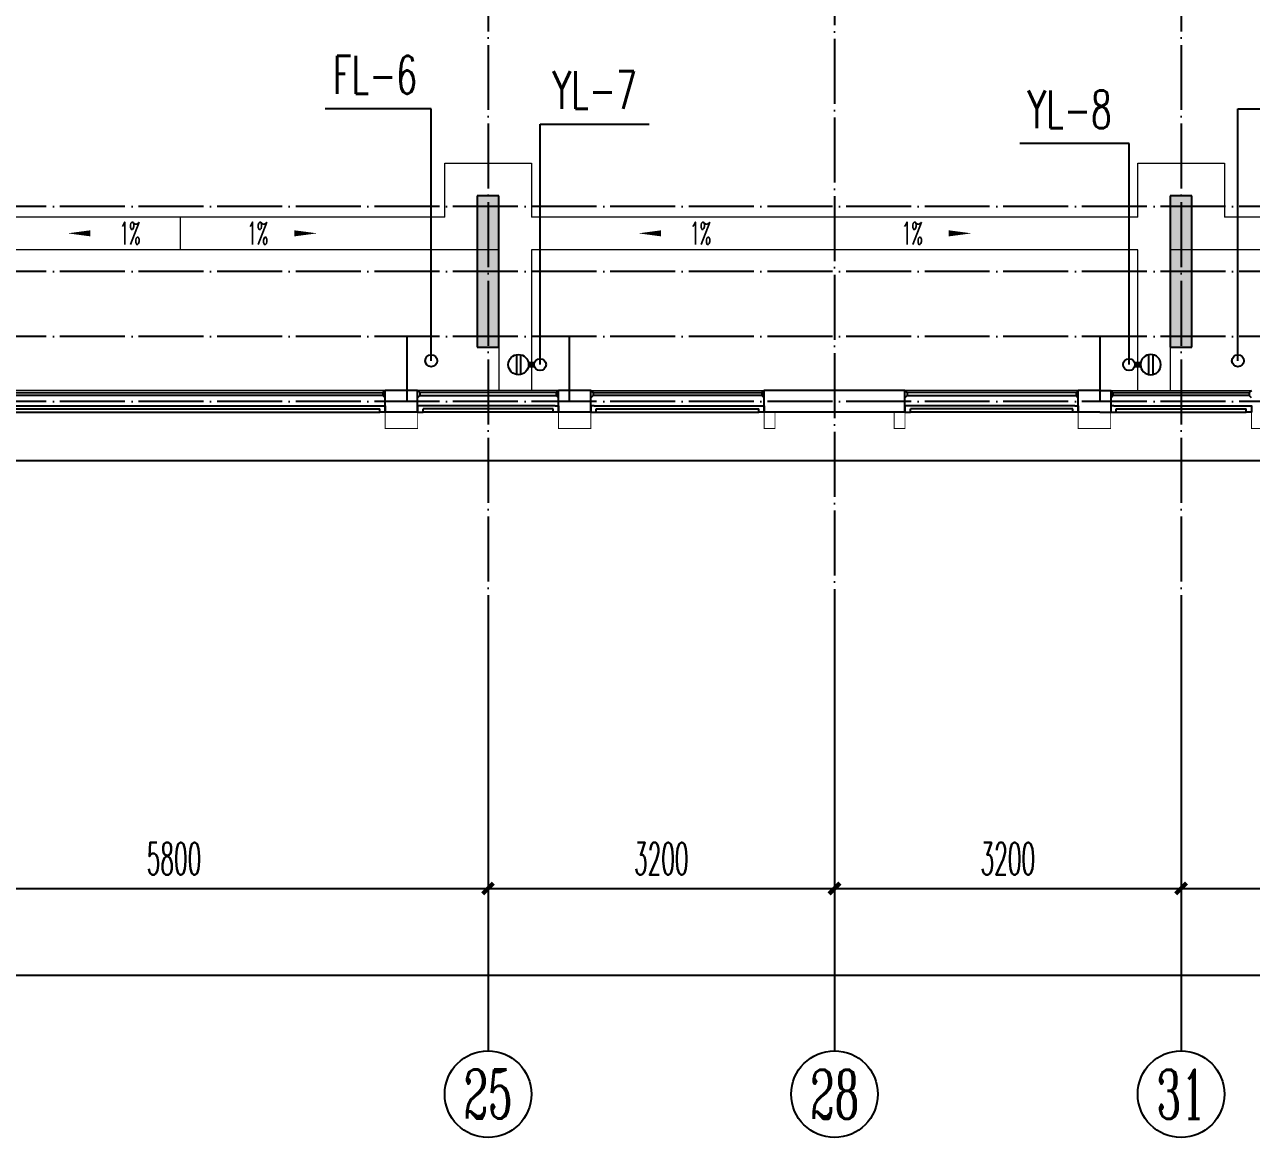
# Model space of a CAD drawing. Extents: x 27938 to 1507990, y 110129 to 923079.
# Drawn here: x 1035602 to 1046932, y 279815 to 290096 of the extents above; entities that cross this region are included whole.
import ezdxf
from ezdxf.enums import TextEntityAlignment as Align

# ---------------------------------------------------------------- set-up
doc = ezdxf.new("R2010")
doc.units = 0
doc.header["$LTSCALE"] = 1000
doc.header["$MEASUREMENT"] = 0
doc.linetypes.add('DOTE', pattern=[2.42, 2, -0.2, 0.02, -0.2])
for name, color, linetype in [('3-栏杆1', 135, 'Continuous'), ('AXIS', 3, 'Continuous'), ('AXIS_TEXT', 7, 'Continuous'), ('COLUMN', 9, 'Continuous'), ('DIM_废水', 31, 'Continuous'), ('DIM_雨水', 4, 'Continuous'), ('DOTE', 1, 'Continuous'), ('EQUIP_雨水斗', 7, 'Continuous'), ('PIPE-雨水', 4, 'TG_Y'), ('PUB_HATCH', 8, 'Continuous'), ('VPIPE-废水', 31, 'Continuous'), ('VPIPE-雨水', 4, 'Y'), ('WALL', 9, 'Continuous'), ('看线', 251, 'Continuous'), ('铝合金', 144, 'Continuous')]:
    doc.layers.add(name, color=color, linetype=linetype)
doc.layers.add('平面-排水沟', color=86, linetype='Continuous', lineweight=15)
doc.layers.add('平面-看线', color=45, linetype='Continuous', lineweight=15)
doc.styles.add('_TCH_AXIS', font='COMPLEX', dxfattribs={"bigfont": 'GBCBIG'})
doc.styles.add('_TCH_DIM', font='SIMPLEX.shx', dxfattribs={"width": 0.7, "bigfont": 'GBCBIG.shx'})
doc.styles.add('_TCH_DIM_T3', font='SIMPLEX.shx', dxfattribs={"width": 0.494118, "bigfont": 'GBCBIG.shx'})
doc.styles.add('_TWT_SERIAL', font='SIMPLEX', dxfattribs={"width": 0.8, "height": 3.5, "bigfont": 'HZTXT'})
doc.styles.add('COMPLEX', font='COMPLEX')
doc.styles.get("Standard").update_dxf_attribs({"font": 'gbenor.shx', "bigfont": 'gbcbig.shx'})
doc.styles.add('TG_LINETYPE', font='SIMPLEX', dxfattribs={"width": 0.8, "height": 3, "bigfont": 'HZTXT'})
doc.linetypes.add('TG_Y', pattern='A,2,-0.229,["Y",TG_LINETYPE,S=0.1,R=0,X=-0.229,Y=-0.15],0', length=2.229)
doc.linetypes.add('Y', pattern='A,3,-0.2,["Y",Standard,S=0.25,R=0,X=-0.1,Y=-0.115],-0.2', length=3.4)
doc.dimstyles.new('_TCH_ARCH&&100', dxfattribs={"dimtxt": 297.5, "dimasz": 100, "dimexe": 250, "dimexo": 300, "dimgap": 126.25, "dimtad": 1, "dimdec": 0, "dimzin": 0, "dimdsep": 46, "dimtxsty": '_TCH_DIM_T3', "dimblk": 'ARCHTICK', "dimcen": 0.09, "dimclrt": 4, "dimazin": 2, "dimtfac": 1, "dimtdec": 0, "dimtix": 1, "dimtmove": 2, "dimatfit": 3, "dimfxl": 100, "dimtolj": 1, "dimtzin": 0, "dimarcsym": 0})

# ---------------------------------------------------------------- blocks, each defined once
blk = doc.blocks.new('GDGDGDSDA')
at = {"layer": 'DOTE', "color": 0, "linetype": 'DOTE', "ltscale": 0.3}
for p, q in [((453635, 370658), (453635, 359558)), ((460035, 370658), (460035, 359558)), ((456835, 366358), (456835, 359558)), ((471335, 363358), (417335, 363358)), ((471335, 362758), (417335, 362758)), ((471335, 362158), (417335, 362158)), ((452885, 362158), (452885, 361558)), ((454385, 362158), (454385, 361558)), ((459285, 362158), (459285, 361558)), ((471335, 361558), (417335, 361558))]:
    blk.add_line(p, q, dxfattribs=at)
blk = doc.blocks.new('FGSDFHGFDADW')
at = {"layer": 'PUB_HATCH'}
for points in [[(570117, 287115), (570117, 288515), (569917, 288515), (569917, 287115)], [(576517, 287115), (576517, 288515), (576317, 288515), (576317, 287115)]]:
    blk.add_hatch(color=256, dxfattribs=at).paths.add_polyline_path(points)
at = {"layer": 'COLUMN', "color": 6}
for p, q in [((570117, 288515), (569917, 288515)), ((569917, 288515), (569917, 287115)), ((570117, 287115), (570117, 288515)), ((576517, 288515), (576317, 288515)), ((576317, 288515), (576317, 287115)), ((576517, 287115), (576517, 288515)), ((569917, 287115), (570117, 287115)), ((576317, 287115), (576517, 287115))]:
    blk.add_line(p, q, dxfattribs=at)
blk = doc.blocks.new('_ArchTick')
at = {"color": 0, "linetype": 'ByBlock', "const_width": 0.4}
blk.add_lwpolyline([(-0.5, -0.5), (0.5, 0.5)], dxfattribs=at)
blk = doc.blocks.new('*D627')
at = {"layer": 'AXIS', "color": 0, "lineweight": -2}
for p, q in [((1046282, 284315), (1046282, 281865)), ((1052082, 284315), (1052082, 281865)), ((1046282, 282115), (1052082, 282115))]:
    blk.add_line(p, q, dxfattribs=at)
at = {"layer": 'Defpoints', "color": 0}
for p in [(1046282, 284615), (1052082, 284615), (1052082, 282115)]:
    blk.add_point(p, dxfattribs=at)
at = {"layer": 'AXIS', "color": 0, "lineweight": -2, "xscale": 100, "yscale": 100, "zscale": 100, "rotation": 180}
blk.add_blockref('_ArchTick', (1046282, 282115), dxfattribs=at)
at = {"layer": 'AXIS', "color": 0, "lineweight": -2, "xscale": 100, "yscale": 100, "zscale": 100}
blk.add_blockref('_ArchTick', (1052082, 282115), dxfattribs=at)
at = {"layer": 'AXIS', "color": 4, "insert": (1049182, 282390), "char_height": 297.5, "attachment_point": 5, "style": '_TCH_DIM_T3'}
blk.add_mtext('\\A1;5800', dxfattribs=at)
blk = doc.blocks.new('*D628')
at = {"layer": 'AXIS', "color": 0, "lineweight": -2}
for p, q in [((1043082, 284315), (1043082, 281865)), ((1046282, 284315), (1046282, 281865)), ((1043082, 282115), (1046282, 282115))]:
    blk.add_line(p, q, dxfattribs=at)
at = {"layer": 'Defpoints', "color": 0}
for p in [(1043082, 284615), (1046282, 284615), (1046282, 282115)]:
    blk.add_point(p, dxfattribs=at)
at = {"layer": 'AXIS', "color": 0, "lineweight": -2, "xscale": 100, "yscale": 100, "zscale": 100, "rotation": 180}
blk.add_blockref('_ArchTick', (1043082, 282115), dxfattribs=at)
at = {"layer": 'AXIS', "color": 0, "lineweight": -2, "xscale": 100, "yscale": 100, "zscale": 100}
blk.add_blockref('_ArchTick', (1046282, 282115), dxfattribs=at)
at = {"layer": 'AXIS', "color": 4, "insert": (1044682, 282390), "char_height": 297.5, "attachment_point": 5, "style": '_TCH_DIM_T3'}
blk.add_mtext('\\A1;3200', dxfattribs=at)
blk = doc.blocks.new('*D629')
at = {"layer": 'AXIS', "color": 0, "lineweight": -2}
for p, q in [((1039882, 284315), (1039882, 281865)), ((1043082, 284315), (1043082, 281865)), ((1039882, 282115), (1043082, 282115))]:
    blk.add_line(p, q, dxfattribs=at)
at = {"layer": 'Defpoints', "color": 0}
for p in [(1039882, 284615), (1043082, 284615), (1043082, 282115)]:
    blk.add_point(p, dxfattribs=at)
at = {"layer": 'AXIS', "color": 0, "lineweight": -2, "xscale": 100, "yscale": 100, "zscale": 100, "rotation": 180}
blk.add_blockref('_ArchTick', (1039882, 282115), dxfattribs=at)
at = {"layer": 'AXIS', "color": 0, "lineweight": -2, "xscale": 100, "yscale": 100, "zscale": 100}
blk.add_blockref('_ArchTick', (1043082, 282115), dxfattribs=at)
at = {"layer": 'AXIS', "color": 4, "insert": (1041482, 282390), "char_height": 297.5, "attachment_point": 5, "style": '_TCH_DIM_T3'}
blk.add_mtext('\\A1;3200', dxfattribs=at)
blk = doc.blocks.new('*D630')
at = {"layer": 'AXIS', "color": 0, "lineweight": -2}
for p, q in [((1034082, 284315), (1034082, 281865)), ((1039882, 284315), (1039882, 281865)), ((1034082, 282115), (1039882, 282115))]:
    blk.add_line(p, q, dxfattribs=at)
at = {"layer": 'Defpoints', "color": 0}
for p in [(1034082, 284615), (1039882, 284615), (1039882, 282115)]:
    blk.add_point(p, dxfattribs=at)
at = {"layer": 'AXIS', "color": 0, "lineweight": -2, "xscale": 100, "yscale": 100, "zscale": 100, "rotation": 180}
blk.add_blockref('_ArchTick', (1034082, 282115), dxfattribs=at)
at = {"layer": 'AXIS', "color": 0, "lineweight": -2, "xscale": 100, "yscale": 100, "zscale": 100}
blk.add_blockref('_ArchTick', (1039882, 282115), dxfattribs=at)
at = {"layer": 'AXIS', "color": 4, "insert": (1036982, 282390), "char_height": 297.5, "attachment_point": 5, "style": '_TCH_DIM_T3'}
blk.add_mtext('\\A1;5800', dxfattribs=at)
blk = doc.blocks.new('*D694')
at = {"layer": 'AXIS', "color": 0, "lineweight": -2}
for p, q in [((1004882, 284315), (1004882, 281065)), ((1056282, 284315), (1056282, 281065)), ((1004882, 281315), (1056282, 281315))]:
    blk.add_line(p, q, dxfattribs=at)
at = {"layer": 'Defpoints', "color": 0}
for p in [(1004882, 284615), (1056282, 284615), (1056282, 281315)]:
    blk.add_point(p, dxfattribs=at)
at = {"layer": 'AXIS', "color": 0, "lineweight": -2, "xscale": 100, "yscale": 100, "zscale": 100, "rotation": 180}
blk.add_blockref('_ArchTick', (1004882, 281315), dxfattribs=at)
at = {"layer": 'AXIS', "color": 0, "lineweight": -2, "xscale": 100, "yscale": 100, "zscale": 100}
blk.add_blockref('_ArchTick', (1056282, 281315), dxfattribs=at)
at = {"layer": 'AXIS', "color": 4, "insert": (1030582, 281590), "char_height": 297.5, "attachment_point": 5, "style": '_TCH_DIM_T3'}
blk.add_mtext('\\A1;51400', dxfattribs=at)
blk = doc.blocks.new('_AXISO')
blk.add_circle((0, 0), 0.5)
at = {"layer": 'AXIS_TEXT', "style": 'COMPLEX', "width": 1.041667}
blk.add_attdef('A', text='', height=0.56, dxfattribs=at).set_placement((-0.25, -0.28), (0.25, -0.28), align=Align.FIT)
blk = doc.blocks.new('$TwtSys$00000139')
at = {"color": 7}
for p, q in [((-19, 92, 0), (-19, -92, 0)), ((19, 92, 0), (19, -92, 0))]:
    blk.add_line(p, q, dxfattribs=at)
blk.add_circle((0, 0, 0), 93.8)
blk = doc.blocks.new('A$C2D7A3E2F')
at = {"layer": '平面-排水沟', "color": 8}
for p, q in [((31456, 1700), (31456, 1400)), ((37500, 1700), (37500, 1400))]:
    blk.add_line(p, q, dxfattribs=at)
for points in [[(36096, 1552, 0, 0, 0), (35688, 1552, 0, 56, 0), (35898, 1552, 0, 0, 0)], [(38358, 1552, 0, 0, 0), (38765, 1552, 0, 56, 0), (38555, 1552, 0, 0, 0)]]:
    blk.add_lwpolyline(points, format="xyseb", dxfattribs=at)
for points in [[(34700, 1400), (34700, 100)], [(34400, 500), (34400, 100)]]:
    blk.add_lwpolyline(points, dxfattribs=at)
at = {"layer": '平面-排水沟', "color": 7, "style": '_TCH_DIM', "width": 0.494118}
for p in [(32077, 1448), (36166, 1448), (38121, 1448)]:
    blk.add_text('1%', height=208.2, dxfattribs=at).set_placement(p)

msp = doc.modelspace()

# ---------------------------------------------------------------- linework, layer by layer
at = {"color": 8, "const_width": 8}
for points in [[(1038932.2, 286515.4), (1038932.2, 286365.4), (1039232.2, 286365.4), (1039232.2, 286515.4)], [(1040532.2, 286515.4), (1040532.2, 286365.4), (1040832.2, 286365.4), (1040832.2, 286515.4)], [(1042432.2, 286515.4), (1042432.2, 286365.4), (1042532.2, 286365.4), (1042532.2, 286515.4)], [(1043732.2, 286515.4), (1043732.2, 286365.4), (1043632.2, 286365.4), (1043632.2, 286515.4)], [(1045632.2, 286515.4), (1045632.2, 286365.4), (1045332.2, 286365.4), (1045332.2, 286515.4)], [(1047232.2, 286515.4), (1047232.2, 286365.4), (1046932.2, 286365.4), (1046932.2, 286515.4)]]:
    msp.add_lwpolyline(points, dxfattribs=at)
at = {"layer": '3-栏杆1', "color": 8}
for p, q in [((1034302.5, 286697.5), (1038912, 286697.6)), ((1038912, 286668.3), (1034302.5, 286668.2)), ((1038912, 286697.6), (1038932.2, 286715.4)), ((1038932.2, 286715.4), (1038912, 286697.6)), ((1038912, 286697.6), (1038912, 286668.3)), ((1038932.2, 286648.4), (1038912, 286668.3)), ((1039232.2, 286715.4), (1039252.5, 286697.6)), ((1039232.2, 286648.4), (1039252.5, 286668.3)), ((1040512, 286697.5), (1039252.5, 286697.6)), ((1039252.5, 286697.6), (1039252.5, 286668.3)), ((1039252.5, 286668.3), (1040512, 286668.2)), ((1040512, 286697.6), (1040532.2, 286715.4)), ((1040532.2, 286715.4), (1040512, 286697.6)), ((1040512, 286697.6), (1040512, 286668.3)), ((1040512, 286668.3), (1040532.2, 286648.4)), ((1040532.2, 286648.4), (1040512, 286668.3)), ((1040852.5, 286697.6), (1040832.2, 286715.4)), ((1040832.2, 286715.4), (1040852.5, 286697.6)), ((1040852.5, 286668.3), (1040832.2, 286648.4)), ((1040832.2, 286648.4), (1040852.5, 286668.3)), ((1040852.5, 286697.5), (1042412, 286697.6)), ((1040852.5, 286697.6), (1040852.5, 286668.3)), ((1042412, 286668.3), (1040852.5, 286668.2)), ((1042412, 286697.6), (1042432.2, 286715.4)), ((1042432.2, 286715.4), (1042412, 286697.6)), ((1042412, 286697.6), (1042412, 286668.3)), ((1042432.2, 286648.4), (1042412, 286668.3)), ((1043752.5, 286697.6), (1043732.2, 286715.4)), ((1043732.2, 286715.4), (1043752.5, 286697.6)), ((1043732.2, 286648.4), (1043752.5, 286668.3)), ((1045312, 286697.5), (1043752.5, 286697.6)), ((1043752.5, 286697.6), (1043752.5, 286668.3)), ((1043752.5, 286668.3), (1045312, 286668.2)), ((1045312, 286697.6), (1045332.2, 286715.4)), ((1045332.2, 286715.4), (1045312, 286697.6)), ((1045312, 286697.6), (1045312, 286668.3)), ((1045312, 286668.3), (1045332.2, 286648.4)), ((1045332.2, 286648.4), (1045312, 286668.3)), ((1045652.5, 286697.6), (1045632.2, 286715.4)), ((1045632.2, 286715.4), (1045652.5, 286697.6)), ((1045652.5, 286668.3), (1045632.2, 286648.4)), ((1045632.2, 286648.4), (1045652.5, 286668.3)), ((1045652.5, 286697.5), (1046912, 286697.6)), ((1045652.5, 286697.6), (1045652.5, 286668.3)), ((1046912, 286668.3), (1045652.5, 286668.2)), ((1046932.2, 286715.4), (1046912, 286697.6)), ((1046912, 286697.6), (1046912, 286668.3)), ((1046932.2, 286648.4), (1046912, 286668.3))]:
    msp.add_line(p, q, dxfattribs=at)
at = {"layer": 'AXIS', "color": 8}
for p, q in [((1039882.2, 284615.4), (1039882.2, 280615.4)), ((1043082.2, 284615.3), (1043082.2, 280615.3)), ((1046282.3, 284615.3), (1046282.3, 280615.3))]:
    msp.add_line(p, q, dxfattribs=at)
at = {"layer": 'DIM_废水'}
for p, q in [((1039357.2, 289316.2), (1038379, 289316.2)), ((1039357.2, 286990.4), (1039357.2, 289316.2)), ((1046807.2, 286990.4), (1046807.2, 289316.2)), ((1046807.2, 289316.2), (1047795, 289316.2))]:
    msp.add_line(p, q, dxfattribs=at)
at = {"layer": 'DIM_雨水'}
for p, q in [((1040362.9, 286954.5), (1040362.9, 289177)), ((1040362.9, 289177), (1041369.8, 289177)), ((1045801.6, 288997.5), (1044794.7, 288997.5)), ((1045801.6, 286954.5), (1045801.6, 288997.5))]:
    msp.add_line(p, q, dxfattribs=at)
at = {"layer": 'PIPE-雨水', "const_width": 55}
for points in [[(1040256.6, 286954.5), (1040307.9, 286954.5)], [(1045907.9, 286954.5), (1045856.6, 286954.5)]]:
    msp.add_lwpolyline(points, dxfattribs=at)
at = {"layer": 'VPIPE-废水'}
for centre in [(1039357.2, 286990.4), (1046807.2, 286990.4)]:
    msp.add_circle(centre, 55, dxfattribs=at)
at = {"layer": 'VPIPE-雨水'}
for centre in [(1040362.9, 286954.5), (1045801.6, 286954.5)]:
    msp.add_circle(centre, 55, dxfattribs=at)
at = {"layer": 'WALL', "color": 8}
for p, q in [((1039232.2, 286715.4), (1038932.2, 286715.4)), ((1038932.2, 286515.4), (1038932.2, 286715.4)), ((1039232.2, 286515.4), (1039232.2, 286715.4)), ((1040832.2, 286715.4), (1040532.2, 286715.4)), ((1040532.2, 286515.4), (1040532.2, 286715.4)), ((1040832.2, 286515.4), (1040832.2, 286715.4)), ((1043732.2, 286715.4), (1042432.2, 286715.4)), ((1042432.2, 286515.4), (1042432.2, 286715.4)), ((1043732.2, 286515.4), (1043732.2, 286715.4)), ((1045532.2, 286715.4), (1045332.2, 286715.4)), ((1045332.2, 286515.4), (1045332.2, 286715.4)), ((1045532.2, 286715.4), (1045632.2, 286715.4)), ((1045632.2, 286715.4), (1045632.2, 286515.4)), ((1039232.2, 286515.4), (1038932.2, 286515.4)), ((1040832.2, 286515.4), (1040532.2, 286515.4)), ((1043732.2, 286515.4), (1042432.2, 286515.4)), ((1045532.2, 286515.4), (1045332.2, 286515.4)), ((1045532.2, 286515.4), (1045632.2, 286515.4))]:
    msp.add_line(p, q, dxfattribs=at)
at = {"layer": '平面-排水沟', "color": 8}
for p, q in [((1039482.3, 288315.4), (1030582.2, 288315.5)), ((1045882.2, 288315.4), (1040282.3, 288315.4)), ((1052781.6, 288314.7), (1046682.2, 288315.4)), ((1039982.3, 288015.5), (1030582.6, 288015.5)), ((1045882.2, 288015.4), (1040282.3, 288015.5)), ((1052782.2, 288014.7), (1046182.2, 288015.4)), ((1046182.2, 288015.4), (1046182.2, 286715.4))]:
    msp.add_line(p, q, dxfattribs=at)
for points in [[(1039482.3, 288315.4), (1039482.3, 288815.4), (1040282.3, 288815.4), (1040282.3, 288315.4)], [(1045882.2, 288315.4), (1045882.2, 288815.4), (1046682.2, 288815.4), (1046682.2, 288315.4)], [(1045882.2, 286715.4), (1045882.2, 288015.4)]]:
    msp.add_lwpolyline(points, dxfattribs=at)
for points in [[(1036408.6, 288167.5, 0, 0, 0), (1036000.8, 288167.5, 0, 56, 0), (1036210.8, 288167.5, 0, 0, 0)], [(1037895.7, 288167.5, 0, 0, 0), (1038303.5, 288167.5, 0, 56, 0), (1038093.5, 288167.5, 0, 0, 0)]]:
    msp.add_lwpolyline(points, format="xyseb", dxfattribs=at)
at = {"layer": '平面-看线', "color": 8}
for p, q in [((1038932.2, 286715.4), (1034282.2, 286715.4)), ((1040532.2, 286715.4), (1039232.2, 286715.4)), ((1040832.2, 286715.4), (1042432.2, 286715.4)), ((1045332.2, 286715.4), (1043732.2, 286715.4)), ((1045632.2, 286715.4), (1046932.2, 286715.4))]:
    msp.add_line(p, q, dxfattribs=at)
at = {"layer": '看线', "color": 8}
msp.add_lwpolyline([(1053182.2, 287265.4), (1053182.2, 286065.4), (1032982.2, 286065.4), (1032982.2, 287565.4), (1030582.2, 287565.4)], dxfattribs=at)
at = {"layer": '铝合金', "color": 8}
for points in [[(1034312.2, 286575.4), (1038902.2, 286575.4)], [(1038902.2, 286575.4), (1038932.2, 286575.4), (1038932.2, 286515.4), (1038882.2, 286515.3), (1038882.2, 286545.3)], [(1039262.3, 286575.4), (1039232.3, 286575.4), (1039232.2, 286515.4), (1039282.2, 286515.3), (1039282.3, 286545.3)], [(1040502.3, 286575.4), (1039262.3, 286575.4)], [(1040502.3, 286575.4), (1040532.3, 286575.4), (1040532.2, 286515.4), (1040482.2, 286515.4), (1040482.3, 286545.4)], [(1040862.2, 286575.4), (1040832.2, 286575.4), (1040832.2, 286515.4), (1040882.2, 286515.4), (1040882.2, 286545.4)], [(1040862.2, 286575.4), (1042402.2, 286575.4)], [(1042402.2, 286575.4), (1042432.2, 286575.4), (1042432.2, 286515.4), (1042382.2, 286515.3), (1042382.2, 286545.3)], [(1043762.3, 286575.4), (1043732.3, 286575.4), (1043732.2, 286515.4), (1043782.2, 286515.3), (1043782.3, 286545.3)], [(1045302.3, 286575.4), (1043762.3, 286575.4)], [(1045302.3, 286575.4), (1045332.3, 286575.4), (1045332.2, 286515.4), (1045282.2, 286515.4), (1045282.3, 286545.4)], [(1045662.2, 286575.4), (1045632.2, 286575.4), (1045632.2, 286515.4), (1045682.2, 286515.4), (1045682.2, 286545.4)], [(1045662.2, 286575.4), (1046902.2, 286575.4)], [(1046902.2, 286575.4), (1046932.2, 286575.4), (1046932.2, 286515.4), (1046882.2, 286515.3), (1046882.2, 286545.3)], [(1034332.2, 286545.4), (1038882.2, 286545.4)], [(1034332.2, 286515.4), (1038882.2, 286515.4)], [(1038932.2, 286545.4), (1038932.2, 286515.4), (1038882.2, 286515.3), (1038882.2, 286525.3), (1038882.2, 286525.3), (1038882.2, 286545.4)], [(1039232.3, 286545.4), (1039232.2, 286515.4), (1039282.2, 286515.3), (1039282.2, 286525.3), (1039282.2, 286525.3), (1039282.3, 286545.4)], [(1040482.2, 286515.4), (1039282.2, 286515.4)], [(1040482.3, 286545.4), (1039282.3, 286545.4)], [(1040532.3, 286545.4), (1040532.2, 286515.4), (1040482.2, 286515.4), (1040482.2, 286525.4), (1040482.2, 286525.4), (1040482.3, 286545.4)], [(1040832.2, 286545.4), (1040832.2, 286515.4), (1040882.2, 286515.4), (1040882.2, 286525.4), (1040882.2, 286525.4), (1040882.2, 286545.4)], [(1040882.2, 286545.4), (1042382.2, 286545.4)], [(1040882.2, 286515.4), (1042382.2, 286515.4)], [(1042432.2, 286545.4), (1042432.2, 286515.4), (1042382.2, 286515.3), (1042382.2, 286525.3), (1042382.2, 286525.3), (1042382.2, 286545.4)], [(1043732.3, 286545.4), (1043732.2, 286515.4), (1043782.2, 286515.3), (1043782.2, 286525.3), (1043782.2, 286525.3), (1043782.3, 286545.4)], [(1045282.2, 286515.4), (1043782.2, 286515.4)], [(1045282.3, 286545.4), (1043782.3, 286545.4)], [(1045332.3, 286545.4), (1045332.2, 286515.4), (1045282.2, 286515.4), (1045282.2, 286525.4), (1045282.2, 286525.4), (1045282.3, 286545.4)], [(1045632.2, 286545.4), (1045632.2, 286515.4), (1045682.2, 286515.4), (1045682.2, 286525.4), (1045682.2, 286525.4), (1045682.2, 286545.4)], [(1045682.2, 286545.4), (1046882.2, 286545.4)], [(1045682.2, 286515.4), (1046882.2, 286515.4)], [(1046932.2, 286545.4), (1046932.2, 286515.4), (1046882.2, 286515.3), (1046882.2, 286525.3), (1046882.2, 286525.3), (1046882.2, 286545.4)]]:
    msp.add_lwpolyline(points, dxfattribs=at)

# ---------------------------------------------------------------- block references
at = {"color": 8}
msp.add_blockref('FGSDFHGFDADW', (469865.7, 0), dxfattribs=at)
at = {"layer": 'AXIS', "color": 8}
ref = msp.add_blockref('_AXISO', (1039882.2, 280215.4), dxfattribs=dict(at, xscale=800, yscale=800, zscale=800))
ref.add_attrib('A', '25', dxfattribs={"layer": 'AXIS_TEXT', "color": 8, "ltscale": 0.5, "height": 452.55, "style": '_TCH_AXIS', "width": 0.617647}).set_placement((1039655.9, 279989.2), (1040108.5, 279989.2), align=Align.FIT)
ref = msp.add_blockref('_AXISO', (1043082.2, 280215.3), dxfattribs=dict(at, xscale=800, yscale=800, zscale=800))
ref.add_attrib('A', '28', dxfattribs={"layer": 'AXIS_TEXT', "color": 8, "ltscale": 0.5, "height": 452.55, "style": '_TCH_AXIS', "width": 0.617647}).set_placement((1042856, 279989), (1043308.5, 279989), align=Align.FIT)
ref = msp.add_blockref('_AXISO', (1046282.3, 280215.3), dxfattribs=dict(at, xscale=800, yscale=800, zscale=800))
ref.add_attrib('A', '31', dxfattribs={"layer": 'AXIS_TEXT', "color": 8, "ltscale": 0.5, "height": 452.55, "style": '_TCH_AXIS', "width": 0.75}).set_placement((1046056, 279989), (1046508.5, 279989), align=Align.FIT)
at = {"layer": 'DOTE', "color": 169}
msp.add_blockref('GDGDGDSDA', (586247.4, -74943), dxfattribs=at)
at = {"layer": 'EQUIP_雨水斗', "rotation": 6.151302049176496e-11}
msp.add_blockref('$TwtSys$00000139', (1040162.9, 286954.5), dxfattribs=at)
at = {"layer": 'EQUIP_雨水斗', "yscale": -1, "rotation": 180.0000000000329}
msp.add_blockref('$TwtSys$00000139', (1046001.6, 286954.5), dxfattribs=at)
at = {"layer": '平面-排水沟', "color": 8}
msp.add_blockref('A$C2D7A3E2F', (1005582.2, 286615.4), dxfattribs=at)

# ---------------------------------------------------------------- texts
at = {"layer": 'DIM_废水', "color": 7, "style": '_TWT_SERIAL', "width": 0.64}
msp.add_text('FL-6', height=350, dxfattribs=at).set_placement((1038449, 289456.2))
at = {"layer": 'DIM_雨水', "color": 7, "style": '_TWT_SERIAL', "width": 0.64}
for s, p in [('YL-7', (1040478.4, 289317)), ('YL-8', (1044864.7, 289137.5))]:
    msp.add_text(s, height=350, dxfattribs=at).set_placement(p)
at = {"layer": '平面-排水沟', "color": 7, "style": '_TCH_DIM', "width": 0.494118}
for p in [(1036478.6, 288063.4), (1037659, 288063.4)]:
    msp.add_text('1%', height=208.25, dxfattribs=at).set_placement(p)

# ---------------------------------------------------------------- dimensions: what is measured, and where the dimension line sits
at = {"layer": 'AXIS', "color": 8}
for p1, p2, distance, picture, middle in [((1004882.2, 284615.4), (1056282.2, 284615.4), -3300, '*D694', (1030582.2, 281590.4)), ((1034082.2, 284615.4), (1039882.2, 284615.4), -2500, '*D630', (1036982.2, 282390.4)), ((1039882.2, 284615.4), (1043082.2, 284615.4), -2500, '*D629', (1041482.2, 282390.4)), ((1043082.2, 284615.4), (1046282.3, 284615.4), -2500, '*D628', (1044682.2, 282390.4)), ((1046282.3, 284615.4), (1052082.2, 284615.4), -2500, '*D627', (1049182.2, 282390.4))]:
    dim = msp.add_aligned_dim(p1=p1, p2=p2, distance=distance, dimstyle='_TCH_ARCH&&100', dxfattribs=at)
    dim.commit()
    dim.dimension.update_dxf_attribs({"geometry": picture, "text_midpoint": middle})

doc.saveas('drawing.dxf')
